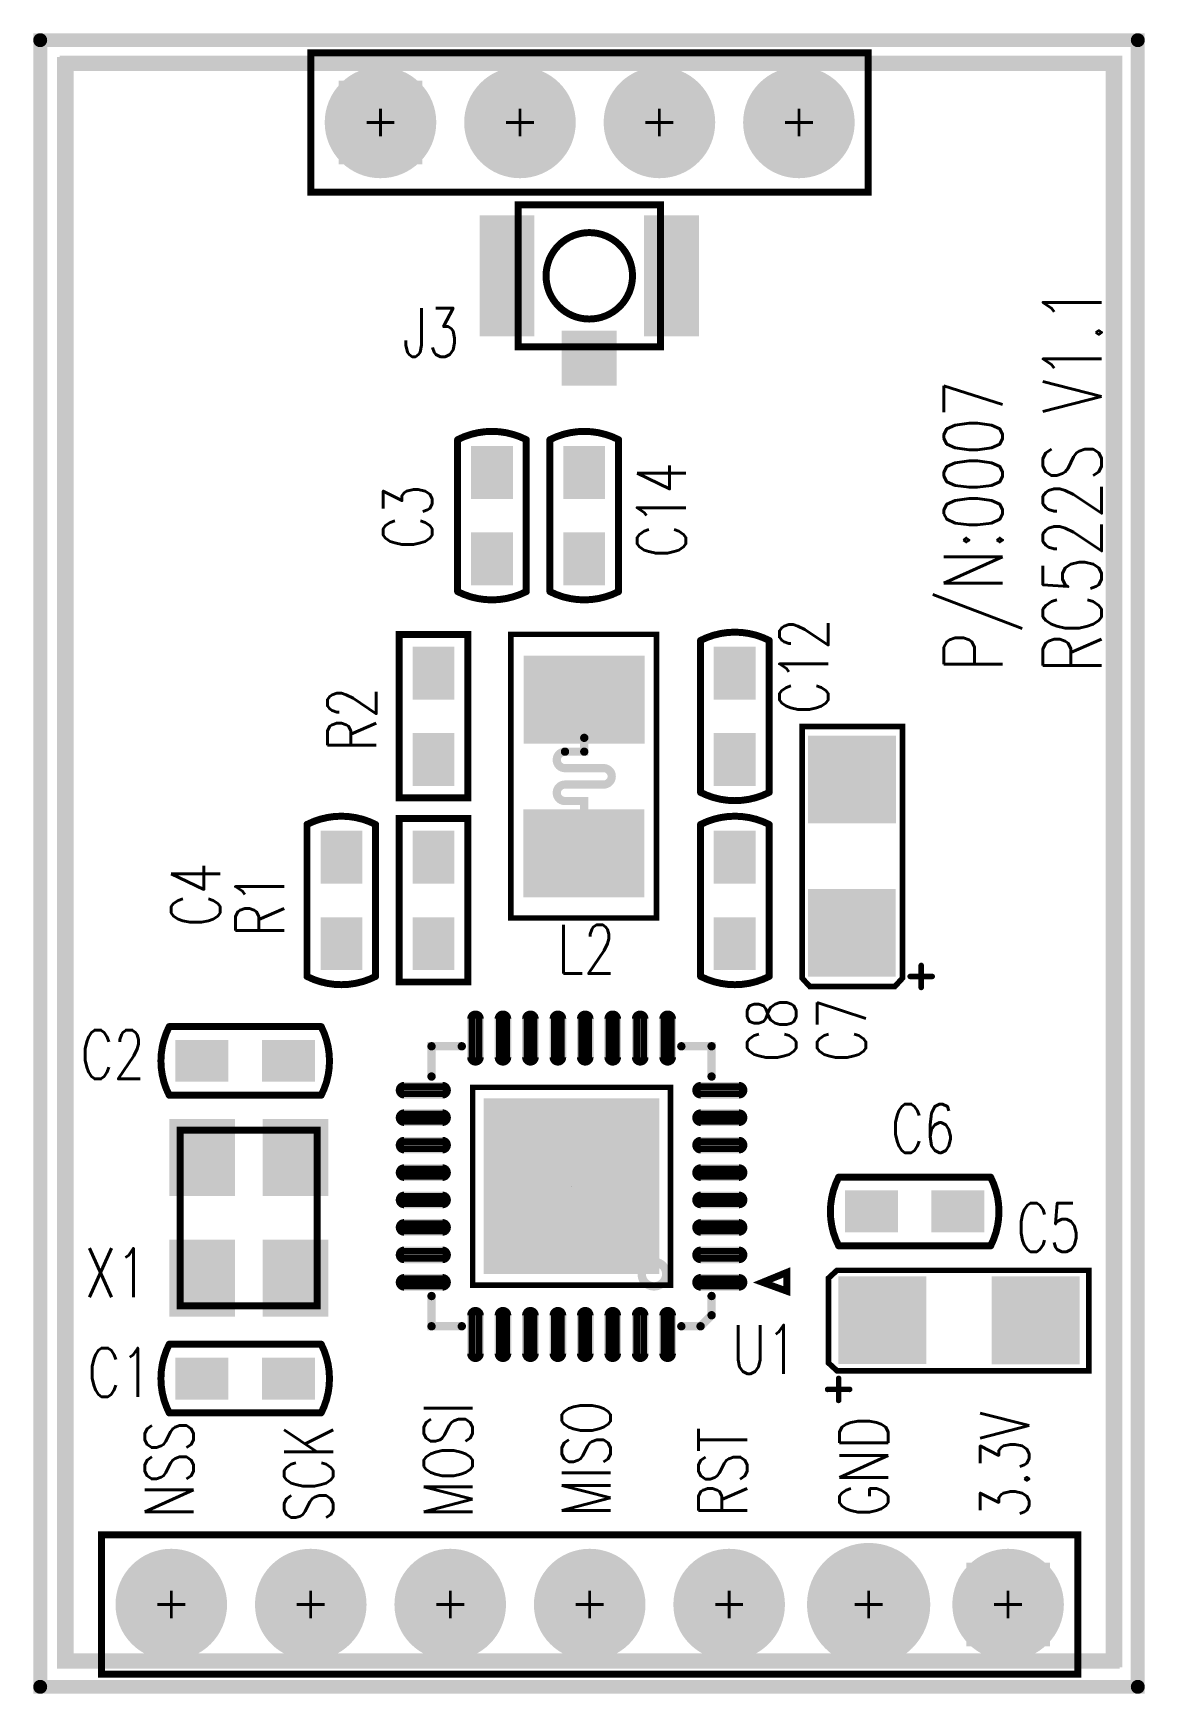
# Model space of a CAD drawing. Extents: x -5 to 792, y -5 to 1186.
import ezdxf
from ezdxf.enums import TextEntityAlignment as Align

# ---------------------------------------------------------------- set-up
doc = ezdxf.new("R2010")
doc.units = 0
doc.linetypes.add('POUR_00_-1_0_000000', pattern=[2, 1, 1])
for name, color, linetype in [('2D_LINE_00', 2, 'CONTINUOUS'), ('COPPER_CUTOUT_01', 150, 'CONTINUOUS'), ('COPPER_CUTOUT_02', 231, 'CONTINUOUS'), ('DRIL_NPLTE_THRU_01', 176, 'CONTINUOUS'), ('DRIL_NPLTE_THRU_02', 16, 'CONTINUOUS'), ('DRIL_PLTE_THRU_01', 176, 'CONTINUOUS'), ('DRIL_PLTE_THRU_02', 16, 'CONTINUOUS'), ('DRIL_SYMBOL', 254, 'CONTINUOUS'), ('PADS_BOT', 1, 'CONTINUOUS'), ('PADS_INNER', 5, 'CONTINUOUS'), ('PADS_TOP', 5, 'CONTINUOUS'), ('PADS_XR_23', 183, 'CONTINUOUS'), ('PADS_XR_25', 253, 'CONTINUOUS'), ('PART_NAME_01', 254, 'CONTINUOUS'), ('PART_NAME_26', 254, 'CONTINUOUS'), ('PART_TOP_2DLINE_00', 254, 'CONTINUOUS'), ('PART_TOP_2DLINE_01', 254, 'CONTINUOUS'), ('POUR_HEADER_01', 150, 'CONTINUOUS'), ('POUR_HEADER_02', 231, 'CONTINUOUS'), ('TEXT_26', 254, 'CONTINUOUS')]:
    doc.layers.add(name, color=color, linetype=linetype)
doc.styles.add('W5', font='simplex', dxfattribs={"width": 0.75})
doc.styles.add('W6', font='simplex', dxfattribs={"width": 0.75})

# ---------------------------------------------------------------- blocks, each defined once
blk = doc.blocks.new('SMOOTH_10')
at = {"const_width": 5}
blk.add_lwpolyline([(-2.5, 0, 1), (2.5, 0, 1)], format="xyb", close=True, dxfattribs=at)
blk = doc.blocks.new('DRAWING_9')
at = {"layer": '2D_LINE_00', "const_width": 10}
blk.add_lwpolyline([(0, 0), (787, 0), (787, 1181), (0, 1181)], close=True, dxfattribs=at)
at = {"layer": '2D_LINE_00'}
for p in [(0, 1181), (787, 1181), (0, 0), (787, 0)]:
    blk.add_blockref('SMOOTH_10', p, dxfattribs=at)
blk = doc.blocks.new('COPPER_CUTOUT_11')
at = {"layer": 'COPPER_CUTOUT_01', "const_width": 10}
blk.add_lwpolyline([(-39.2, 0, 1), (39.2, 0, 1)], format="xyb", close=True, dxfattribs=at)
blk = doc.blocks.new('COPPER_CUTOUT_12')
at = {"layer": 'COPPER_CUTOUT_02', "const_width": 10}
blk.add_lwpolyline([(-39.2, 0, 1), (39.2, 0, 1)], format="xyb", close=True, dxfattribs=at)
blk = doc.blocks.new('POUR_HEADER_0')
at = {"layer": 'POUR_HEADER_01', "linetype": 'POUR_00_-1_0_000000', "const_width": 10}
blk.add_lwpolyline([(0, 0), (752, 0), (752, -1146), (0, -1146)], close=True, dxfattribs=at)
blk = doc.blocks.new('POUR_HEADER_1')
at = {"layer": 'POUR_HEADER_02', "linetype": 'POUR_00_-1_0_000000', "const_width": 10}
blk.add_lwpolyline([(0, 0), (752, 0), (752, -1146), (0, -1146)], close=True, dxfattribs=at)
blk = doc.blocks.new('SMOOTH_5')
at = {"const_width": 2.5}
blk.add_lwpolyline([(-1.25, 0, 1), (1.25, 0, 1)], format="xyb", close=True, dxfattribs=at)
blk = doc.blocks.new('PART_BODY_TOP_1')
at = {"layer": 'PART_TOP_2DLINE_00', "const_width": 5}
blk.add_lwpolyline([(-54.5, 24.7), (54.5, 24.7, -0.241002), (54.5, -24.5), (-54.5, -24.5, -0.241002)], format="xyb", close=True, dxfattribs=at)
at = {"layer": 'PART_TOP_2DLINE_00'}
for p in [(-54.5, 24.7), (54.5, 24.7), (-54.5, -24.5), (54.5, -24.5)]:
    blk.add_blockref('SMOOTH_5', p, dxfattribs=at)
blk = doc.blocks.new('DRIL_HOLE_0')
blk.add_lwpolyline([(0, 0, 1), (0, 0, 1)], format="xyb", close=True)
blk = doc.blocks.new('PAD_0')
blk.add_lwpolyline([(0, 0, 1), (0, 0, 1)], format="xyb", close=True)
blk = doc.blocks.new('PAD_1')
at = {"const_width": 30}
blk.add_lwpolyline([(-19, 0), (19, 0)], dxfattribs=at)
blk = doc.blocks.new('STK_TOP_3')
at = {"layer": 'DRIL_PLTE_THRU_01'}
blk.add_blockref('DRIL_HOLE_0', (0, 0), dxfattribs=at)
at = {"layer": 'DRIL_PLTE_THRU_02'}
blk.add_blockref('DRIL_HOLE_0', (0, 0), dxfattribs=at)
at = {"layer": 'PADS_BOT'}
blk.add_blockref('PAD_0', (0, 0), dxfattribs=at)
at = {"layer": 'PADS_INNER'}
blk.add_blockref('PAD_0', (0, 0), dxfattribs=at)
at = {"layer": 'PADS_TOP'}
blk.add_blockref('PAD_1', (0, 0), dxfattribs=at)
blk = doc.blocks.new('SYM_TOP_3')
for name, p in [('PART_BODY_TOP_1', (0, 0)), ('STK_TOP_3', (-31, 0)), ('STK_TOP_3', (31, 0))]:
    blk.add_blockref(name, p)
blk = doc.blocks.new('PART_TOP_0')
blk.add_blockref('SYM_TOP_3', (0, 0))
at = {"layer": 'PART_NAME_01', "style": 'W5', "width": 0.75}
blk.add_text('C1', height=35, dxfattribs=at).set_placement((-90, 4.5), align=Align.MIDDLE_CENTER)
blk = doc.blocks.new('PART_TOP_1')
blk.add_blockref('SYM_TOP_3', (0, 0))
at = {"layer": 'PART_NAME_01', "style": 'W5', "width": 0.75}
blk.add_text('C12', height=35, rotation=180, dxfattribs=at).set_placement((-36, 49.5), align=Align.MIDDLE_CENTER)
blk = doc.blocks.new('PART_TOP_2')
blk.add_blockref('SYM_TOP_3', (0, 0))
at = {"layer": 'PART_NAME_01', "style": 'W5', "width": 0.75}
blk.add_text('C14', height=35, rotation=180, dxfattribs=at).set_placement((-4, 55.5), align=Align.MIDDLE_CENTER)
blk = doc.blocks.new('PART_TOP_3')
blk.add_blockref('SYM_TOP_3', (0, 0))
at = {"layer": 'PART_NAME_01', "style": 'W5', "width": 0.75}
blk.add_text('C2', height=35, rotation=180, dxfattribs=at).set_placement((95, -4.5), align=Align.MIDDLE_CENTER)
blk = doc.blocks.new('PART_TOP_4')
blk.add_blockref('SYM_TOP_3', (0, 0))
at = {"layer": 'PART_NAME_01', "style": 'W5', "width": 0.75}
blk.add_text('C3', height=35, dxfattribs=at).set_placement((-1, 60.5), align=Align.MIDDLE_CENTER)
blk = doc.blocks.new('PART_TOP_5')
blk.add_blockref('SYM_TOP_3', (0, 0))
at = {"layer": 'PART_NAME_01', "style": 'W5', "width": 0.75}
blk.add_text('C4', height=35, dxfattribs=at).set_placement((4, 104.5), align=Align.MIDDLE_CENTER)
blk = doc.blocks.new('SMOOTH_3$9401574803')
at = {"const_width": 1.97}
blk.add_lwpolyline([(-1, 0, 1), (1, 0, 1)], format="xyb", close=True, dxfattribs=at)
blk = doc.blocks.new('SMOOTH_4')
at = {"const_width": 2}
blk.add_lwpolyline([(-1, 0, 1), (1, 0, 1)], format="xyb", close=True, dxfattribs=at)
blk = doc.blocks.new('PART_BODY_TOP_2')
at = {"layer": 'PART_TOP_2DLINE_00', "const_width": 4}
blk.add_lwpolyline([(-85.7, 30.2), (-79.7, 35.7), (100.8, 35.7), (100.8, -36.3), (-79.7, -36.3), (-85.7, -30.8)], close=True, dxfattribs=at)
at = {"layer": 'PART_TOP_2DLINE_00', "const_width": 3.94}
for points in [[(-78.5, -41.8), (-78.5, -57.6)], [(-86.4, -49.7), (-70.6, -49.7)]]:
    blk.add_lwpolyline(points, dxfattribs=at)
at = {"layer": 'PART_TOP_2DLINE_00'}
for name, p in [('SMOOTH_4', (-79.7, 35.7)), ('SMOOTH_4', (100.8, 35.7)), ('SMOOTH_4', (-85.7, 30.2)), ('SMOOTH_4', (-85.7, -30.8)), ('SMOOTH_4', (-79.7, -36.3)), ('SMOOTH_4', (100.8, -36.3)), ('SMOOTH_3$9401574803', (-78.5, -41.8)), ('SMOOTH_3$9401574803', (-86.4, -49.7)), ('SMOOTH_3$9401574803', (-78.5, -57.6)), ('SMOOTH_3$9401574803', (-70.6, -49.7))]:
    blk.add_blockref(name, p, dxfattribs=at)
blk = doc.blocks.new('PAD_2')
at = {"const_width": 63}
blk.add_lwpolyline([(-31.5, 0), (31.5, 0)], dxfattribs=at)
blk = doc.blocks.new('STK_TOP_4')
at = {"layer": 'DRIL_PLTE_THRU_01'}
blk.add_blockref('DRIL_HOLE_0', (0, 0), dxfattribs=at)
at = {"layer": 'DRIL_PLTE_THRU_02'}
blk.add_blockref('DRIL_HOLE_0', (0, 0), dxfattribs=at)
at = {"layer": 'PADS_BOT'}
blk.add_blockref('PAD_0', (0, 0), dxfattribs=at)
at = {"layer": 'PADS_INNER'}
blk.add_blockref('PAD_0', (0, 0), dxfattribs=at)
at = {"layer": 'PADS_TOP', "rotation": 90}
blk.add_blockref('PAD_2', (0, 0), dxfattribs=at)
at = {"layer": 'PADS_XR_25'}
blk.add_blockref('PAD_0', (0, 0), dxfattribs=at)
blk = doc.blocks.new('SYM_TOP_4')
for name, p in [('STK_TOP_4', (-47.2, 0)), ('STK_TOP_4', (62.8, -0.1)), ('PART_BODY_TOP_2', (0, 0))]:
    blk.add_blockref(name, p)
blk = doc.blocks.new('PART_TOP_6')
blk.add_blockref('SYM_TOP_4', (0, 0))
at = {"layer": 'PART_NAME_01', "style": 'W5', "width": 0.75}
blk.add_text('C5', height=35, dxfattribs=at).set_placement((72, 66.5), align=Align.MIDDLE_CENTER)
blk = doc.blocks.new('PART_TOP_7')
blk.add_blockref('SYM_TOP_3', (0, 0))
at = {"layer": 'PART_NAME_01', "style": 'W5', "width": 0.75}
blk.add_text('C6', height=35, rotation=180, dxfattribs=at).set_placement((-6, -59.5), align=Align.MIDDLE_CENTER)
blk = doc.blocks.new('PART_TOP_8')
blk.add_blockref('SYM_TOP_4', (0, 0))
at = {"layer": 'PART_NAME_01', "style": 'W5', "width": 0.75}
blk.add_text('C7', height=35, dxfattribs=at).set_placement((-117, 7.5), align=Align.MIDDLE_CENTER)
blk = doc.blocks.new('PART_TOP_9')
blk.add_blockref('SYM_TOP_3', (0, 0))
at = {"layer": 'PART_NAME_01', "style": 'W5', "width": 0.75}
blk.add_text('C8', height=35, rotation=180, dxfattribs=at).set_placement((93, 26.5), align=Align.MIDDLE_CENTER)
blk = doc.blocks.new('PART_BODY_TOP_3')
at = {"layer": 'PART_TOP_2DLINE_01', "const_width": 5}
blk.add_lwpolyline([(-50, -50), (650, -50), (650, 50), (-50, 50)], close=True, dxfattribs=at)
at = {"layer": 'PART_TOP_2DLINE_01'}
for p in [(-50, 50), (650, 50), (-50, -50), (650, -50)]:
    blk.add_blockref('SMOOTH_5', p, dxfattribs=at)
blk = doc.blocks.new('DRIL_SYMBOL_35')
at = {"layer": 'DRIL_SYMBOL', "const_width": 2}
for points in [[(-10, 0), (10, 0)], [(0, -10), (0, 10)]]:
    blk.add_lwpolyline(points, dxfattribs=at)
blk = doc.blocks.new('DRIL_HOLE_35')
at = {"const_width": 17.5}
blk.add_lwpolyline([(-8.75, 0, 1), (8.75, 0, 1)], format="xyb", close=True, dxfattribs=at)
blk.add_blockref('DRIL_SYMBOL_35', (0, 0))
blk = doc.blocks.new('PAD_3')
at = {"const_width": 30}
blk.add_lwpolyline([(0, -15, 1), (0, 15, 1)], format="xyb", close=True, dxfattribs=at)
blk = doc.blocks.new('PAD_4')
at = {"const_width": 60}
blk.add_lwpolyline([(-30, 0), (30, 0)], dxfattribs=at)
blk = doc.blocks.new('PAD_5')
at = {"const_width": 40}
blk.add_lwpolyline([(0, -20, 1), (0, 20, 1)], format="xyb", close=True, dxfattribs=at)
blk = doc.blocks.new('STK_TOP_7')
at = {"layer": 'DRIL_PLTE_THRU_01'}
blk.add_blockref('DRIL_HOLE_35', (0, 0), dxfattribs=at)
at = {"layer": 'DRIL_PLTE_THRU_02'}
blk.add_blockref('DRIL_HOLE_35', (0, 0), dxfattribs=at)
at = {"layer": 'PADS_BOT'}
blk.add_blockref('PAD_4', (0, 0), dxfattribs=at)
at = {"layer": 'PADS_INNER'}
blk.add_blockref('PAD_3', (0, 0), dxfattribs=at)
at = {"layer": 'PADS_TOP'}
blk.add_blockref('PAD_4', (0, 0), dxfattribs=at)
at = {"layer": 'PADS_XR_25'}
blk.add_blockref('PAD_5', (0, 0), dxfattribs=at)
blk = doc.blocks.new('STK_TOP_6')
at = {"layer": 'DRIL_PLTE_THRU_01'}
blk.add_blockref('DRIL_HOLE_35', (0, 0), dxfattribs=at)
at = {"layer": 'DRIL_PLTE_THRU_02'}
blk.add_blockref('DRIL_HOLE_35', (0, 0), dxfattribs=at)
at = {"layer": 'PADS_BOT'}
blk.add_blockref('PAD_3', (0, 0), dxfattribs=at)
at = {"layer": 'PADS_INNER'}
blk.add_blockref('PAD_3', (0, 0), dxfattribs=at)
at = {"layer": 'PADS_TOP'}
blk.add_blockref('PAD_3', (0, 0), dxfattribs=at)
at = {"layer": 'PADS_XR_25'}
blk.add_blockref('PAD_5', (0, 0), dxfattribs=at)
blk = doc.blocks.new('SYM_TOP_5')
for name, p in [('PART_BODY_TOP_3', (0, 0)), ('STK_TOP_7', (0, 0)), ('STK_TOP_6', (100, 0)), ('STK_TOP_6', (200, 0)), ('STK_TOP_6', (300, 0)), ('STK_TOP_6', (400, 0)), ('STK_TOP_6', (500, 0)), ('STK_TOP_6', (600, 0))]:
    blk.add_blockref(name, p)
blk = doc.blocks.new('PART_TOP_10')
blk.add_blockref('SYM_TOP_5', (0, 0))
blk = doc.blocks.new('SMOOTH_3$937007874')
at = {"const_width": 1.97}
blk.add_lwpolyline([(-1, 0, 1), (1, 0, 1)], format="xyb", close=True, dxfattribs=at)
blk = doc.blocks.new('SMOOTH_5$905511811')
at = {"const_width": 2.95}
blk.add_lwpolyline([(-1.5, 0, 1), (1.5, 0, 1)], format="xyb", close=True, dxfattribs=at)
blk = doc.blocks.new('PART_BODY_TOP_4')
at = {"layer": 'PART_TOP_2DLINE_00', "const_width": 5.91}
blk.add_lwpolyline([(27.4, 0.1), (37.3, 0.1), (37.3, -13.7, 1), (49.1, -13.7), (49.1, 13.9, -1), (60.9, 13.9), (60.9, -13.7, 1), (72.7, -13.7), (72.7, 0.1), (82.6, 0.1)], format="xyb", dxfattribs=at)
at = {"layer": 'PART_TOP_2DLINE_01', "const_width": 3.94}
blk.add_lwpolyline([(-46.9, 51.9), (156.6, 51.9), (156.6, -52.6), (-46.9, -52.6)], close=True, dxfattribs=at)
at = {"layer": 'PART_TOP_2DLINE_00'}
for p in [(27.4, 0.1), (37.3, 0.1), (37.3, -13.7)]:
    blk.add_blockref('SMOOTH_5$905511811', p, dxfattribs=at)
at = {"layer": 'PART_TOP_2DLINE_01'}
for p in [(-46.9, 51.9), (156.6, 51.9), (-46.9, -52.6), (156.6, -52.6)]:
    blk.add_blockref('SMOOTH_3$937007874', p, dxfattribs=at)
blk = doc.blocks.new('PAD_6')
at = {"const_width": 63}
blk.add_lwpolyline([(-43.3, 0), (43.3, 0)], dxfattribs=at)
blk = doc.blocks.new('STK_TOP_8')
at = {"layer": 'DRIL_PLTE_THRU_01'}
blk.add_blockref('DRIL_HOLE_0', (0, 0), dxfattribs=at)
at = {"layer": 'DRIL_PLTE_THRU_02'}
blk.add_blockref('DRIL_HOLE_0', (0, 0), dxfattribs=at)
at = {"layer": 'PADS_BOT'}
blk.add_blockref('PAD_0', (0, 0), dxfattribs=at)
at = {"layer": 'PADS_INNER'}
blk.add_blockref('PAD_0', (0, 0), dxfattribs=at)
at = {"layer": 'PADS_TOP', "rotation": 90}
blk.add_blockref('PAD_6', (0, 0), dxfattribs=at)
blk = doc.blocks.new('SYM_TOP_6')
for name, p in [('STK_TOP_8', (0, 0)), ('STK_TOP_8', (110.2, -0.2)), ('PART_BODY_TOP_4', (0, 0))]:
    blk.add_blockref(name, p)
blk = doc.blocks.new('PART_TOP_11')
blk.add_blockref('SYM_TOP_6', (0, 0))
at = {"layer": 'PART_NAME_26', "style": 'W5', "width": 0.75}
blk.add_text('L2', height=35, rotation=90, dxfattribs=at).set_placement((179, 1.5), align=Align.MIDDLE_CENTER)
blk = doc.blocks.new('PART_BODY_TOP_5')
at = {"layer": 'PART_TOP_2DLINE_00', "const_width": 5}
blk.add_lwpolyline([(-58.7, 24.6), (58.5, 24.6), (58.5, -24.6), (-58.7, -24.6)], close=True, dxfattribs=at)
at = {"layer": 'PART_TOP_2DLINE_00'}
for p in [(-58.7, 24.6), (58.5, 24.6), (-58.7, -24.6), (58.5, -24.6)]:
    blk.add_blockref('SMOOTH_5', p, dxfattribs=at)
blk = doc.blocks.new('SYM_TOP_7')
for name, p in [('PART_BODY_TOP_5', (0, 0)), ('STK_TOP_3', (-31, 0)), ('STK_TOP_3', (31, 0))]:
    blk.add_blockref(name, p)
blk = doc.blocks.new('PART_TOP_12')
blk.add_blockref('SYM_TOP_7', (0, 0))
at = {"layer": 'PART_NAME_01', "style": 'W5', "width": 0.75}
blk.add_text('R1', height=35, rotation=180, dxfattribs=at).set_placement((3, -124.5), align=Align.MIDDLE_CENTER)
blk = doc.blocks.new('PART_TOP_13')
blk.add_blockref('SYM_TOP_7', (0, 0))
at = {"layer": 'PART_NAME_01', "style": 'W5', "width": 0.75}
blk.add_text('R2', height=35, rotation=180, dxfattribs=at).set_placement((2, -58.5), align=Align.MIDDLE_CENTER)
blk = doc.blocks.new('SMOOTH_6')
at = {"const_width": 3}
blk.add_lwpolyline([(-1.5, 0, 1), (1.5, 0, 1)], format="xyb", close=True, dxfattribs=at)
blk = doc.blocks.new('PART_BODY_TOP_6')
at = {"layer": 'PART_TOP_2DLINE_00', "const_width": 3.94}
blk.add_lwpolyline([(-70.9, 70.9), (70.9, 70.9), (70.9, -70.9), (-70.9, -70.9)], close=True, dxfattribs=at)
at = {"layer": 'PART_TOP_2DLINE_01', "const_width": 5}
blk.add_lwpolyline([(61.8, 154.3), (75.2, 154.3), (68.9, 137)], close=True, dxfattribs=at)
at = {"layer": 'PART_TOP_2DLINE_01', "const_width": 6}
for points in [[(-100.4, 78.7), (-100.4, 100.4), (-78.7, 100.4)], [(78.7, 100.4), (92.5, 100.4), (100.4, 92.5), (100.4, 78.7)], [(-78.7, -100.4), (-100.4, -100.4), (-100.4, -78.7)], [(78.7, -100.4), (100.4, -100.4), (100.4, -78.7)]]:
    blk.add_lwpolyline(points, dxfattribs=at)
blk.add_lwpolyline([(54.2, 59.1, 1), (71.8, 59.1, 1)], format="xyb", close=True, dxfattribs=at)
at = {"layer": 'PART_TOP_2DLINE_00'}
for p in [(-70.9, 70.9), (70.9, 70.9), (-70.9, -70.9), (70.9, -70.9)]:
    blk.add_blockref('SMOOTH_3$937007874', p, dxfattribs=at)
at = {"layer": 'PART_TOP_2DLINE_01'}
for name, p in [('SMOOTH_5', (61.8, 154.3)), ('SMOOTH_5', (75.2, 154.3)), ('SMOOTH_5', (68.9, 137)), ('SMOOTH_6', (-100.4, 100.4)), ('SMOOTH_6', (-78.7, 100.4)), ('SMOOTH_6', (78.7, 100.4)), ('SMOOTH_6', (92.5, 100.4)), ('SMOOTH_6', (100.4, 92.5)), ('SMOOTH_6', (-100.4, 78.7)), ('SMOOTH_6', (100.4, 78.7)), ('SMOOTH_6', (-100.4, -78.7)), ('SMOOTH_6', (100.4, -78.7)), ('SMOOTH_6', (-100.4, -100.4)), ('SMOOTH_6', (-78.7, -100.4)), ('SMOOTH_6', (78.7, -100.4)), ('SMOOTH_6', (100.4, -100.4))]:
    blk.add_blockref(name, p, dxfattribs=at)
blk = doc.blocks.new('PAD_7')
at = {"const_width": 4.92}
blk.add_lwpolyline([(-14.8, -2.5), (14.8, -2.5, 1), (14.8, 2.5), (-14.8, 2.5, 1)], format="xyb", close=True, dxfattribs=at)
blk = doc.blocks.new('PAD_8')
at = {"const_width": 5.91}
blk.add_lwpolyline([(-13.8, -3), (13.8, -3, 1), (13.8, 3), (-13.8, 3, 1)], format="xyb", close=True, dxfattribs=at)
blk = doc.blocks.new('STK_TOP_10')
at = {"layer": 'DRIL_NPLTE_THRU_01'}
blk.add_blockref('DRIL_HOLE_0', (0, 0), dxfattribs=at)
at = {"layer": 'DRIL_NPLTE_THRU_02'}
blk.add_blockref('DRIL_HOLE_0', (0, 0), dxfattribs=at)
at = {"layer": 'PADS_BOT'}
blk.add_blockref('PAD_0', (0, 0), dxfattribs=at)
at = {"layer": 'PADS_INNER'}
blk.add_blockref('PAD_0', (0, 0), dxfattribs=at)
at = {"layer": 'PADS_TOP', "rotation": 90}
blk.add_blockref('PAD_8', (0, 0), dxfattribs=at)
at = {"layer": 'PADS_XR_23', "rotation": 90}
blk.add_blockref('PAD_7', (0, 0), dxfattribs=at)
blk = doc.blocks.new('STK_TOP_9')
at = {"layer": 'DRIL_NPLTE_THRU_01'}
blk.add_blockref('DRIL_HOLE_0', (0, 0), dxfattribs=at)
at = {"layer": 'DRIL_NPLTE_THRU_02'}
blk.add_blockref('DRIL_HOLE_0', (0, 0), dxfattribs=at)
at = {"layer": 'PADS_BOT'}
blk.add_blockref('PAD_0', (0, 0), dxfattribs=at)
at = {"layer": 'PADS_INNER'}
blk.add_blockref('PAD_0', (0, 0), dxfattribs=at)
at = {"layer": 'PADS_TOP'}
blk.add_blockref('PAD_8', (0, 0), dxfattribs=at)
at = {"layer": 'PADS_XR_23'}
blk.add_blockref('PAD_7', (0, 0), dxfattribs=at)
blk = doc.blocks.new('PAD_9')
blk.add_lwpolyline([(0, 0), (0, 0)])
blk = doc.blocks.new('PAD_10')
at = {"const_width": 126}
blk.add_lwpolyline([(-63, 0), (63, 0)], dxfattribs=at)
blk = doc.blocks.new('STK_TOP_16')
at = {"layer": 'DRIL_NPLTE_THRU_01'}
blk.add_blockref('DRIL_HOLE_0', (0, 0), dxfattribs=at)
at = {"layer": 'DRIL_NPLTE_THRU_02'}
blk.add_blockref('DRIL_HOLE_0', (0, 0), dxfattribs=at)
at = {"layer": 'PADS_BOT'}
blk.add_blockref('PAD_0', (0, 0), dxfattribs=at)
at = {"layer": 'PADS_INNER'}
blk.add_blockref('PAD_0', (0, 0), dxfattribs=at)
at = {"layer": 'PADS_TOP'}
blk.add_blockref('PAD_10', (0, 0), dxfattribs=at)
at = {"layer": 'PADS_XR_23'}
blk.add_blockref('PAD_9', (0, 0), dxfattribs=at)
blk = doc.blocks.new('SYM_TOP_8')
for name, p in [('PART_BODY_TOP_6', (0, 0)), ('STK_TOP_10', (-68.9, 106.3)), ('STK_TOP_10', (-49.2, 106.3)), ('STK_TOP_10', (-29.5, 106.3)), ('STK_TOP_10', (-9.8, 106.3)), ('STK_TOP_10', (9.8, 106.3)), ('STK_TOP_10', (29.5, 106.3)), ('STK_TOP_10', (49.2, 106.3)), ('STK_TOP_10', (68.9, 106.3)), ('STK_TOP_9', (-106.3, 68.9)), ('STK_TOP_9', (106.3, 68.9)), ('STK_TOP_16', (0, 0)), ('STK_TOP_9', (-106.3, 49.2)), ('STK_TOP_9', (106.3, 49.2)), ('STK_TOP_9', (-106.3, 29.5)), ('STK_TOP_9', (106.3, 29.5)), ('STK_TOP_9', (-106.3, 9.8)), ('STK_TOP_9', (106.3, 9.8)), ('STK_TOP_9', (-106.3, -9.8)), ('STK_TOP_9', (106.3, -9.8)), ('STK_TOP_9', (-106.3, -29.5)), ('STK_TOP_9', (106.3, -29.5)), ('STK_TOP_9', (-106.3, -49.2)), ('STK_TOP_9', (106.3, -49.2)), ('STK_TOP_9', (-106.3, -68.9)), ('STK_TOP_9', (106.3, -68.9)), ('STK_TOP_10', (-68.9, -106.3)), ('STK_TOP_10', (-49.2, -106.3)), ('STK_TOP_10', (-29.5, -106.3)), ('STK_TOP_10', (-9.8, -106.3)), ('STK_TOP_10', (9.8, -106.3)), ('STK_TOP_10', (29.5, -106.3)), ('STK_TOP_10', (49.2, -106.3)), ('STK_TOP_10', (68.9, -106.3))]:
    blk.add_blockref(name, p)
blk = doc.blocks.new('PART_TOP_14')
blk.add_blockref('SYM_TOP_8', (0, 0))
at = {"layer": 'PART_NAME_01', "style": 'W5', "width": 0.75}
blk.add_text('U1', height=35, rotation=90, dxfattribs=at).set_placement((117, 138.5), align=Align.MIDDLE_CENTER)
blk = doc.blocks.new('PART_BODY_TOP_7')
at = {"layer": 'PART_TOP_2DLINE_01', "const_width": 5}
blk.add_lwpolyline([(-19.7, -15.7), (106.3, -15.7), (106.3, 82.7), (-19.7, 82.7)], close=True, dxfattribs=at)
at = {"layer": 'PART_TOP_2DLINE_01'}
for p in [(-19.7, 82.7), (106.3, 82.7), (-19.7, -15.7), (106.3, -15.7)]:
    blk.add_blockref('SMOOTH_5', p, dxfattribs=at)
blk = doc.blocks.new('PAD_11')
at = {"const_width": 47.2}
blk.add_lwpolyline([(-27.6, 0), (27.6, 0)], dxfattribs=at)
blk = doc.blocks.new('STK_TOP_14')
at = {"layer": 'DRIL_PLTE_THRU_01'}
blk.add_blockref('DRIL_HOLE_0', (0, 0), dxfattribs=at)
at = {"layer": 'DRIL_PLTE_THRU_02'}
blk.add_blockref('DRIL_HOLE_0', (0, 0), dxfattribs=at)
at = {"layer": 'PADS_BOT'}
blk.add_blockref('PAD_0', (0, 0), dxfattribs=at)
at = {"layer": 'PADS_INNER'}
blk.add_blockref('PAD_0', (0, 0), dxfattribs=at)
at = {"layer": 'PADS_TOP'}
blk.add_blockref('PAD_11', (0, 0), dxfattribs=at)
blk = doc.blocks.new('SYM_TOP_9')
for name, p in [('STK_TOP_14', (0, 66.9)), ('PART_BODY_TOP_7', (0, 0)), ('STK_TOP_14', (86.6, 66.9)), ('STK_TOP_14', (0, 0)), ('STK_TOP_14', (86.6, 0))]:
    blk.add_blockref(name, p)
blk = doc.blocks.new('PART_TOP_15')
blk.add_blockref('SYM_TOP_9', (0, 0))
at = {"layer": 'PART_NAME_01', "style": 'W5', "width": 0.75}
blk.add_text('X1', height=35, rotation=270, dxfattribs=at).set_placement((4, 128.5), align=Align.MIDDLE_CENTER)
blk = doc.blocks.new('PART_BODY_TOP_8')
at = {"layer": 'PART_TOP_2DLINE_01', "const_width": 5}
blk.add_lwpolyline([(-50, -50), (349.6, -50), (349.6, 50), (-50, 50)], close=True, dxfattribs=at)
at = {"layer": 'PART_TOP_2DLINE_01'}
for p in [(-50, 50), (349.6, 50), (-50, -50), (349.6, -50)]:
    blk.add_blockref('SMOOTH_5', p, dxfattribs=at)
blk = doc.blocks.new('SYM_TOP_10')
for name, p in [('PART_BODY_TOP_8', (0, 0)), ('STK_TOP_7', (0, 0)), ('STK_TOP_6', (100, 0)), ('STK_TOP_6', (200, 0)), ('STK_TOP_6', (300, 0))]:
    blk.add_blockref(name, p)
blk = doc.blocks.new('PART_TOP_16')
blk.add_blockref('SYM_TOP_10', (0, 0))
blk = doc.blocks.new('PART_BODY_TOP_10')
at = {"layer": 'PART_TOP_2DLINE_01', "const_width": 5}
blk.add_lwpolyline([(-51, -51), (51, -51), (51, 51), (-51, 51)], close=True, dxfattribs=at)
blk.add_lwpolyline([(-31, 0, 1), (31, 0, 1)], format="xyb", close=True, dxfattribs=at)
at = {"layer": 'PART_TOP_2DLINE_01'}
for p in [(-51, 51), (51, 51), (-51, -51), (51, -51)]:
    blk.add_blockref('SMOOTH_5', p, dxfattribs=at)
blk = doc.blocks.new('PAD_12')
at = {"const_width": 39.4}
blk.add_lwpolyline([(-19.7, 0), (19.7, 0)], dxfattribs=at)
blk = doc.blocks.new('STK_TOP_26')
at = {"layer": 'DRIL_PLTE_THRU_01'}
blk.add_blockref('DRIL_HOLE_0', (0, 0), dxfattribs=at)
at = {"layer": 'DRIL_PLTE_THRU_02'}
blk.add_blockref('DRIL_HOLE_0', (0, 0), dxfattribs=at)
at = {"layer": 'PADS_BOT'}
blk.add_blockref('PAD_0', (0, 0), dxfattribs=at)
at = {"layer": 'PADS_INNER'}
blk.add_blockref('PAD_0', (0, 0), dxfattribs=at)
at = {"layer": 'PADS_TOP'}
blk.add_blockref('PAD_12', (0, 0), dxfattribs=at)
blk = doc.blocks.new('PAD_13')
at = {"const_width": 39.4}
blk.add_lwpolyline([(-43.3, 0), (43.3, 0)], dxfattribs=at)
blk = doc.blocks.new('STK_TOP_25')
at = {"layer": 'DRIL_PLTE_THRU_01'}
blk.add_blockref('DRIL_HOLE_0', (0, 0), dxfattribs=at)
at = {"layer": 'DRIL_PLTE_THRU_02'}
blk.add_blockref('DRIL_HOLE_0', (0, 0), dxfattribs=at)
at = {"layer": 'PADS_BOT'}
blk.add_blockref('PAD_0', (0, 0), dxfattribs=at)
at = {"layer": 'PADS_INNER'}
blk.add_blockref('PAD_0', (0, 0), dxfattribs=at)
at = {"layer": 'PADS_TOP', "rotation": 90}
blk.add_blockref('PAD_13', (0, 0), dxfattribs=at)
blk = doc.blocks.new('SYM_TOP_11')
for name, p in [('STK_TOP_25', (-59, 0)), ('STK_TOP_25', (59, 0)), ('PART_BODY_TOP_10', (0, 0)), ('STK_TOP_26', (0, -59))]:
    blk.add_blockref(name, p)
blk = doc.blocks.new('PART_TOP_17')
blk.add_blockref('SYM_TOP_11', (0, 0))
at = {"layer": 'PART_NAME_01', "style": 'W5', "width": 0.75}
blk.add_text('J3', height=35, dxfattribs=at).set_placement((-133.7, -58.1))

msp = doc.modelspace()

# ---------------------------------------------------------------- block references
for name, p in [('DRAWING_9', (0, 0)), ('POUR_HEADER_0', (17, 1164)), ('POUR_HEADER_1', (19, 1165)), ('PART_TOP_16', (244, 1122)), ('PART_TOP_17', (393.7, 1012)), ('PART_TOP_6', (651, 263)), ('PART_TOP_0', (147, 221)), ('COPPER_CUTOUT_11', (594, 59)), ('COPPER_CUTOUT_12', (594, 59))]:
    msp.add_blockref(name, p)
for name, p, rotation in [('PART_TOP_4', (324, 840), 90), ('PART_TOP_2', (390, 840), 270), ('PART_TOP_1', (498, 696), 270), ('PART_TOP_13', (282, 696), 270), ('PART_TOP_11', (390, 708), 270), ('PART_TOP_8', (582, 588), 90), ('PART_TOP_5', (216, 564), 90), ('PART_TOP_12', (282, 564), 270), ('PART_TOP_9', (498, 564), 270), ('PART_TOP_14', (381, 359), 270), ('PART_TOP_3', (147, 449), 180), ('PART_TOP_15', (183, 293), 90), ('PART_TOP_7', (627, 341), 180), ('PART_TOP_10', (694, 59), 180)]:
    msp.add_blockref(name, p, dxfattribs=dict(rotation=rotation))

# ---------------------------------------------------------------- texts
at = {"layer": 'TEXT_26', "width": 0.75}
for s, height, style, p in [('RC522S V1.1', 42, 'W6', (761, 727)), ('P/N:0007', 42, 'W6', (690, 728)), ('MOSI', 35, 'W5', (310, 121)), ('MISO', 35, 'W5', (409, 122)), ('GND', 35, 'W5', (608, 122)), ('3.3V', 35, 'W5', (709, 121)), ('NSS', 35, 'W5', (110, 121)), ('SCK', 35, 'W5', (210, 118)), ('RST', 35, 'W5', (507, 122))]:
    msp.add_text(s, height=height, rotation=90, dxfattribs=dict(at, style=style)).set_placement(p)

doc.saveas('drawing.dxf')
